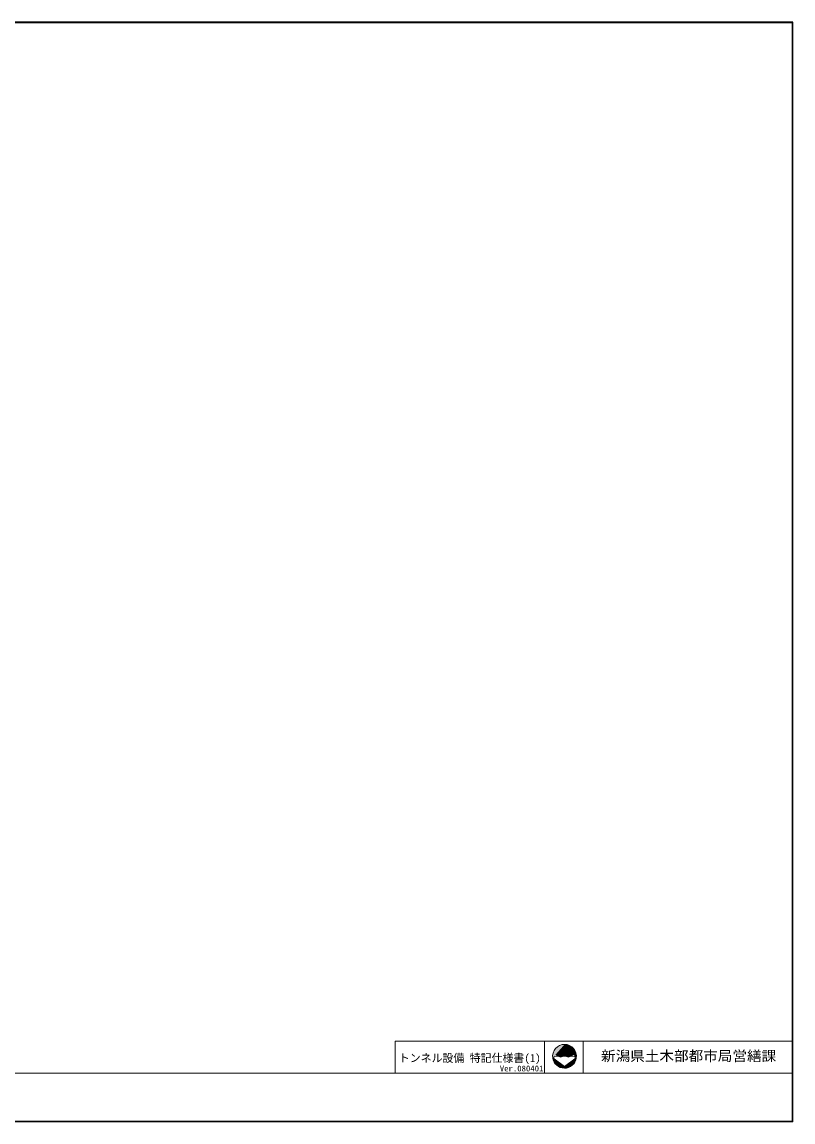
# Model space of a CAD drawing. Units: millimetres on the paper. Extents: x -606 to 402, y -274 to 280.
# Drawn here: x 14 to 402, y -274 to 280 of the extents above; entities that cross this region are included whole.
import ezdxf
from ezdxf.enums import TextEntityAlignment as Align

# ---------------------------------------------------------------- set-up
doc = ezdxf.new("R2010")
doc.units = ezdxf.units.MM
for name, color, linetype, lineweight in [('F-1_枠', 2, 'Continuous', 9), ('F-2_文字', 4, 'Continuous', 9), ('F-4', 7, 'Continuous', 9)]:
    doc.layers.add(name, color=color, linetype=linetype, lineweight=lineweight)
doc.styles.add('ＭＳ ゴシック', font='')
doc.styles.get('ＭＳ ゴシック').set_extended_font_data('MS Gothic')

msp = doc.modelspace()

# ---------------------------------------------------------------- hatches: boundary and pattern name
at = {"layer": 'F-2_文字'}
for points in [[(287.41, -235.345, 0.46426), (281.419, -242.282)], [(293.29, -242.158, 0.45134), (287.41, -235.345)], [(281.419, -242.282, 0.36462), (287.253, -247.344)], [(284.482, -241.519, 0.23866), (286.288, -241.519)], [(287.253, -247.344, 0.37931), (293.29, -242.158)], [(288.402, -241.519, 0.23866), (290.208, -241.519)]]:
    msp.add_hatch(color=37, dxfattribs=at).paths.add_polyline_path(points)

# ---------------------------------------------------------------- linework, layer by layer
at = {"layer": 'F-1_枠'}
for p, q in [((402.393, 279.553), (-398.607, 279.553)), ((402.193, 279.353), (-398.407, 279.353)), ((401.993, 279.153), (-398.207, 279.153)), ((401.993, -274.047), (401.993, 279.153)), ((402.193, -274.247), (402.193, 279.353)), ((402.393, -274.447), (402.393, 279.553)), ((402.393, -274.447), (-398.607, -274.447)), ((402.193, -274.247), (-398.407, -274.247)), ((401.993, -274.047), (-398.207, -274.047))]:
    msp.add_line(p, q, dxfattribs=at)
at = {"layer": 'F-2_文字', "color": 7}
for p, q in [((202.143, -233.736), (202.143, -249.844)), ((202.143, -233.736), (401.918, -233.736)), ((277.264, -233.736), (277.264, -249.844)), ((296.769, -233.736), (296.769, -249.844))]:
    msp.add_line(p, q, dxfattribs=at)
at = {"layer": 'F-2_文字'}
for q in [(281.546, -242.212), (293.144, -242.212)]:
    msp.add_line((287.345, -246.514), q, dxfattribs=at)
for centre, radius, start, end in [((287.345, -241.344), 6, 89.37819, 188.99232), ((287.345, -241.344), 6, 352.2115, 89.37819), ((287.345, -241.344), 6, 188.99232, 269.12324), ((283.425, -243.606), 2.34, 63.15277, 143.42979), ((285.385, -239.734), 2, 243.15378, 296.84622), ((287.345, -243.606), 2.34, 63.15262, 116.84738), ((287.345, -241.344), 6, 269.12324, 352.2115), ((289.305, -239.734), 2, 243.15378, 296.84622), ((291.265, -243.606), 2.34, 36.57008, 116.84738)]:
    msp.add_arc(centre, radius, start, end, dxfattribs=at)
at = {"layer": 'F-2_文字', "color": 37}
for points in [[(287.41, -235.345), (282.721, -240.628), (284.482, -241.519)], [(287.41, -235.345), (284.482, -241.519), (286.288, -241.519)], [(287.41, -235.345), (286.288, -241.519), (287.345, -240.984)], [(287.41, -235.345), (287.345, -240.984), (288.402, -241.519)], [(287.41, -235.345), (290.208, -241.519), (291.969, -240.628)], [(287.41, -235.345), (288.402, -241.519), (290.208, -241.519)], [(281.419, -242.282), (281.546, -242.212), (282.721, -240.628)], [(287.253, -247.344), (281.546, -242.212), (281.419, -242.282)], [(287.253, -247.344), (287.345, -246.514), (281.546, -242.212)], [(287.253, -247.344), (293.29, -242.158), (293.144, -242.212)], [(287.253, -247.344), (293.144, -242.212), (287.345, -246.514)], [(291.969, -240.628), (293.144, -242.212), (293.29, -242.158)]]:
    msp.add_solid(points, dxfattribs=at)
at = {"layer": 'F-2_文字', "color": 8}
msp.add_solid([(291.969, -240.628), (293.29, -242.158), (287.41, -235.345)], dxfattribs=at)
at = {"layer": 'F-4'}
msp.add_line((-398.309, -249.844), (401.993, -249.844), dxfattribs=at)

# ---------------------------------------------------------------- texts
at = {"layer": 'F-2_文字', "color": 2, "style": 'ＭＳ ゴシック', "width": 1.05}
msp.add_text('新潟県土木部都市局営繕課', height=5.132, dxfattribs=at).set_placement((305.731, -245.29), align=Align.BOTTOM_LEFT)
at = {"layer": 'F-2_文字', "color": 7, "style": 'ＭＳ ゴシック'}
msp.add_text('トンネル設備 特記仕様書(1)', height=4.032, dxfattribs=at).set_placement((203.885, -245.454), align=Align.BOTTOM_LEFT)
at = {"layer": 'F-2_文字', "color": 3, "style": 'ＭＳ ゴシック', "width": 1.1}
msp.add_text('Ver.080401', height=2.933, dxfattribs=at).set_placement((254.764, -249.844), align=Align.BOTTOM_LEFT)

doc.saveas('drawing.dxf')
